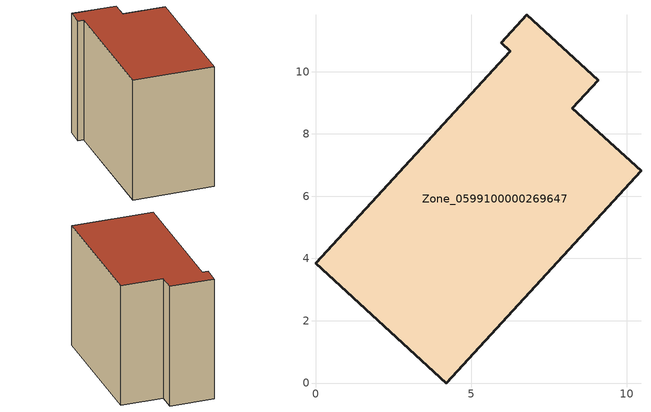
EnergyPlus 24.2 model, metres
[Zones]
Zone_0599100000269647
 floor ground (C_G): 4.19,0 0,3.85 6.25,10.66 5.96,10.93 6.78,11.82 9.07,9.72 8.25,8.83 10.45,6.81 z0
 wall outside (C_F): 0,3.85 4.19,0 10.45,6.81 8.25,8.83 9.07,9.72 6.78,11.82 5.96,10.93 6.25,10.66 0,3.85 z0:8.76
 roof outside (C_R): 6.78,11.82 5.96,10.93 6.25,10.66 0,3.85 4.19,0 10.45,6.81 8.25,8.83 9.07,9.72 z8.76
[BUILDING]
Pand.0599100000269647: North Axis=0; Terrain=City; Loads Convergence Tolerance Value=0.04; Temperature Convergence Tolerance Value=0.4; Solar Distribution=FullExterior; Maximum Number of Warmup Days=25; Minimum Number of Warmup Days=1
[Site:Location]
Rotterdam.The.Hague.AP_ZH_NLD Design_Conditions: Latitude=51.96; Longitude=4.45; Time Zone=1; Elevation=-4.5
[SITE:GROUNDTEMPERATURE:BUILDINGSURFACE]
18, 18, 18, 18, 18, 18, 18, 18, 18, 18, 18, 18
[MATERIAL] Thermal Absorptance=0.9; Solar Absorptance=0.7; Visible Absorptance=0.7
Name | Roughness | Thickness | Conductivity | Density | Specific Heat
G.TI.1975-1991 | MediumSmooth | 0.15 | 0.288461 | 540 | 1210
F.TI.1975-1991 | Rough | 0.3 | 0.230769 | 1920 | 840
R.TI.1975-1991 | MediumRough | 0.2 | 0.153846 | 1500 | 1000
[CONSTRUCTION]
C_G: G.TI.1975-1991
C_F: F.TI.1975-1991
C_R: R.TI.1975-1991
[ZONE]
Zone_0599100000269647: Type=1; Multiplier=1; Ceiling Height=Autocalculate; Volume=Autocalculate; Floor Area=autocalculate; Part of Total Floor Area=Yes
[ZONEINFILTRATION:DESIGNFLOWRATE]
Infil_Zone_0599100000269647: Zone or ZoneList or Space or SpaceList=Zone_0599100000269647; Schedule=AlwaysOn; Design Flow Rate Calculation Method=Flow/Area; Flow Rate per Floor Area=0.003; Constant Term Coefficient=1; Temperature Term Coefficient=0; Velocity Term Coefficient=0; Velocity Squared Term Coefficient=0
[HVACTEMPLATE:ZONE:IDEALLOADSAIRSYSTEM]
Zone_0599100000269647: Maximum Heating Supply Air Temperature=50; Minimum Cooling Supply Air Temperature=13; Maximum Heating Supply Air Humidity Ratio=0.0156; Minimum Cooling Supply Air Humidity Ratio=0.0077; Heating Limit=NoLimit; Cooling Limit=NoLimit; Dehumidification Control Type=ConstantSensibleHeatRatio; Cooling Sensible Heat Ratio=0.7; Dehumidification Setpoint=60; Humidification Control Type=None; Humidification Setpoint=30; Outdoor Air Method=None; Outdoor Air Flow Rate per Person=0.00944; Outdoor Air Flow Rate per Zone Floor Area=0; Outdoor Air Flow Rate per Zone=0; Demand Controlled Ventilation Type=None; Outdoor Air Economizer Type=NoEconomizer; Heat Recovery Type=None; Sensible Heat Recovery Effectiveness=0.7; Latent Heat Recovery Effectiveness=0.65
[ZONECONTROL:THERMOSTAT]
ThermostatControl_Zone_0599100000269647: Zone or ZoneList=Zone_0599100000269647; Control Type Schedule=DualSetpointControlType; Control 1=Thermostat_Zone_0599100000269647; Temperature Difference Between Cutout And Setpoint=0
[THERMOSTATSETPOINT:DUALSETPOINT]
Thermostat_Zone_0599100000269647: Heating Setpoint Temperature Schedule=HeatingSetpoint_Zone_0599100000269647; Cooling Setpoint Temperature Schedule=CoolingSetpoint_Zone_0599100000269647
[SCHEDULE:COMPACT]
HeatingSetpoint_Zone_0599100000269647: Through: 12/31, For: AllDays, Until: 24:00, 21
CoolingSetpoint_Zone_0599100000269647: Through: 12/31, For: AllDays, Until: 24:00, 24
DualSetpointControlType: Through: 12/31, For: AllDays, Until: 24:00, 4
AlwaysOn: Through: 12/31, For: AllDays, Until: 24:00, 1
